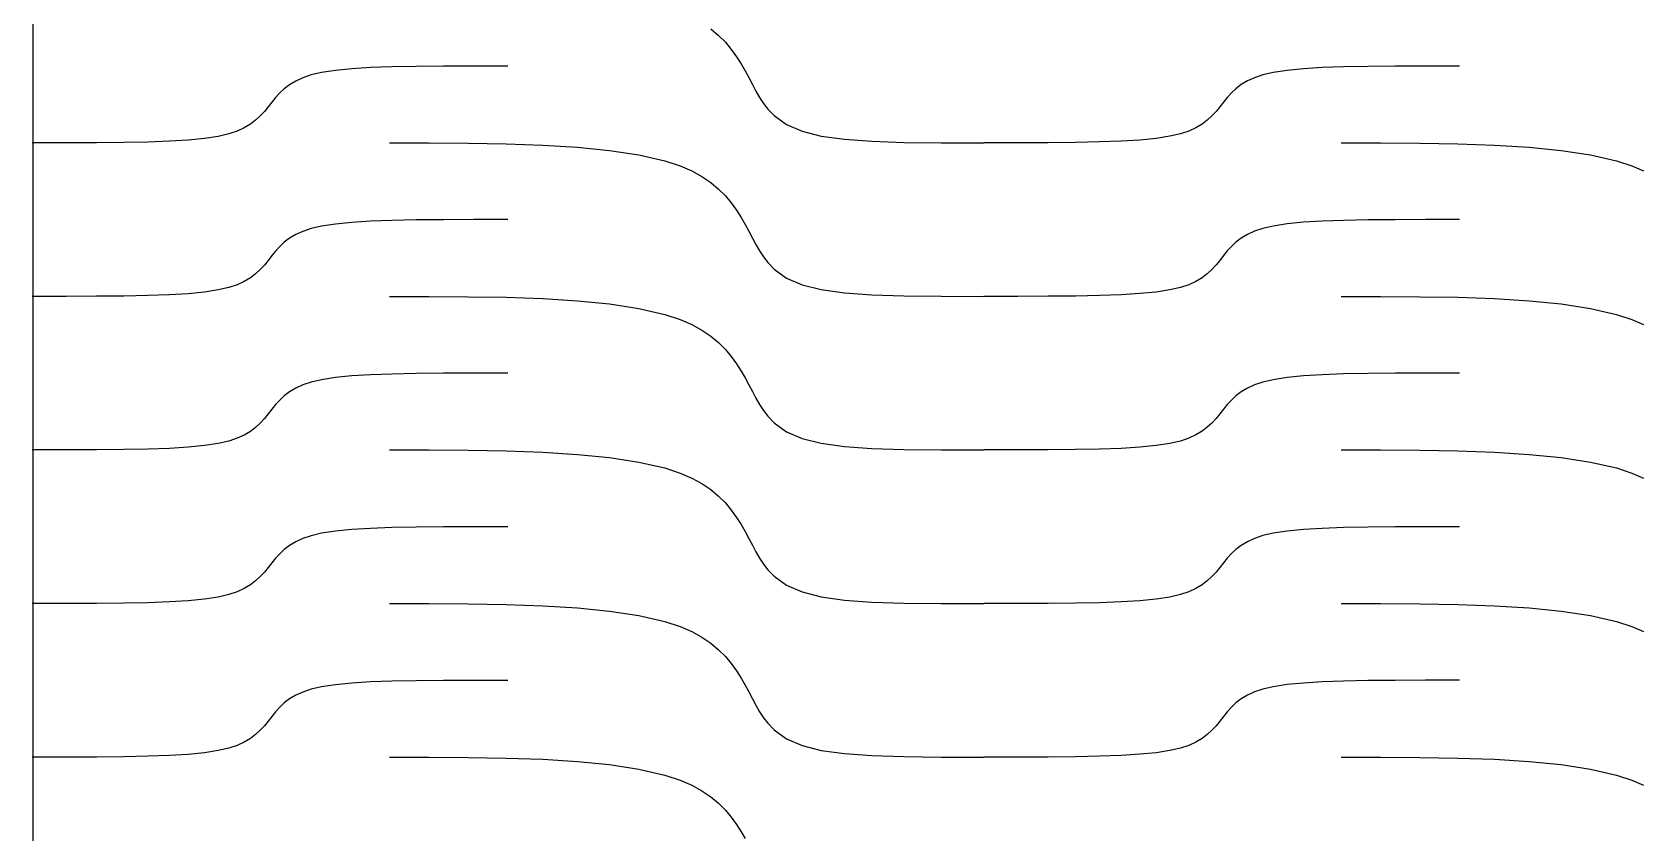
# Model space of a CAD drawing. Extents: x -53 to 53, y -74 to 74.
# Drawn here: x -52.53 to -17.01, y -54.55 to -36.89 of the extents above; entities that cross this region are included whole.
import ezdxf

# ---------------------------------------------------------------- set-up
doc = ezdxf.new("R2010")
doc.units = 0
doc.layers.get('0').update_dxf_attribs({"linetype": 'CONTINUOUS'})

msp = doc.modelspace()

# ---------------------------------------------------------------- linework, layer by layer
for p, q in [((-52.525, 28.423), (-52.504, -73.789)), ((-37.552, -36.815), (-37.38, -36.958)), ((-37.38, -36.958), (-37.23, -37.109)), ((-37.23, -37.109), (-37.098, -37.265)), ((-37.098, -37.265), (-36.982, -37.427)), ((-44.052, -37.641), (-44.587, -37.651)), ((-43.45, -37.635), (-44.052, -37.641)), ((-42.778, -37.633), (-43.45, -37.635)), ((-42.031, -37.633), (-42.778, -37.633)), ((-36.982, -37.427), (-36.883, -37.585)), ((-36.883, -37.585), (-36.795, -37.737)), ((-23.052, -37.64), (-23.587, -37.65)), ((-22.45, -37.635), (-23.052, -37.64)), ((-21.778, -37.633), (-22.45, -37.635)), ((-21.031, -37.632), (-21.778, -37.633)), ((-46.71, -37.963), (-46.845, -38.044)), ((-46.552, -37.891), (-46.71, -37.963)), ((-46.367, -37.829), (-46.552, -37.891)), ((-46.139, -37.777), (-46.367, -37.829)), ((-45.832, -37.729), (-46.139, -37.777)), ((-45.473, -37.694), (-45.832, -37.729)), ((-45.059, -37.668), (-45.473, -37.694)), ((-44.587, -37.651), (-45.059, -37.668)), ((-36.795, -37.737), (-36.713, -37.889)), ((-36.713, -37.889), (-36.633, -38.039)), ((-25.71, -37.962), (-25.845, -38.043)), ((-25.552, -37.89), (-25.71, -37.962)), ((-25.367, -37.829), (-25.552, -37.89)), ((-25.139, -37.776), (-25.367, -37.829)), ((-24.832, -37.729), (-25.139, -37.776)), ((-24.473, -37.693), (-24.832, -37.729)), ((-24.059, -37.667), (-24.473, -37.693)), ((-23.587, -37.65), (-24.059, -37.667)), ((-47.154, -38.326), (-47.238, -38.428)), ((-47.063, -38.227), (-47.154, -38.326)), ((-46.962, -38.132), (-47.063, -38.227)), ((-46.845, -38.044), (-46.962, -38.132)), ((-36.633, -38.039), (-36.554, -38.184)), ((-36.554, -38.184), (-36.473, -38.324)), ((-36.473, -38.324), (-36.386, -38.457)), ((-26.154, -38.325), (-26.238, -38.427)), ((-26.063, -38.226), (-26.154, -38.325)), ((-25.962, -38.132), (-26.063, -38.226)), ((-25.845, -38.043), (-25.962, -38.132)), ((-47.402, -38.634), (-47.493, -38.733)), ((-47.319, -38.532), (-47.402, -38.634)), ((-47.238, -38.428), (-47.319, -38.532)), ((-36.386, -38.457), (-36.292, -38.581)), ((-36.292, -38.581), (-36.156, -38.726)), ((-26.402, -38.634), (-26.493, -38.733)), ((-26.319, -38.531), (-26.402, -38.634)), ((-26.238, -38.427), (-26.319, -38.531)), ((-48.005, -39.069), (-48.189, -39.131)), ((-47.847, -38.997), (-48.005, -39.069)), ((-47.711, -38.916), (-47.847, -38.997)), ((-47.595, -38.828), (-47.711, -38.916)), ((-47.493, -38.733), (-47.595, -38.828)), ((-36.156, -38.726), (-35.882, -38.923)), ((-35.882, -38.923), (-35.537, -39.071)), ((-27.005, -39.068), (-27.189, -39.13)), ((-26.847, -38.996), (-27.005, -39.068)), ((-26.711, -38.915), (-26.847, -38.996)), ((-26.595, -38.827), (-26.711, -38.915)), ((-26.493, -38.733), (-26.595, -38.827)), ((-51.779, -39.327), (-52.525, -39.327)), ((-51.107, -39.325), (-51.779, -39.327)), ((-50.505, -39.319), (-51.107, -39.325)), ((-49.97, -39.309), (-50.505, -39.319)), ((-49.498, -39.292), (-49.97, -39.309)), ((-49.084, -39.266), (-49.498, -39.292)), ((-48.725, -39.231), (-49.084, -39.266)), ((-48.418, -39.184), (-48.725, -39.231)), ((-48.189, -39.131), (-48.418, -39.184)), ((-44.644, -39.326), (-43.771, -39.327)), ((-43.771, -39.327), (-42.908, -39.332)), ((-42.908, -39.332), (-42.067, -39.347)), ((-42.067, -39.347), (-41.259, -39.376)), ((-41.259, -39.376), (-40.494, -39.423)), ((-40.494, -39.423), (-39.783, -39.494)), ((-35.537, -39.071), (-35.113, -39.178)), ((-35.113, -39.178), (-34.603, -39.249)), ((-34.603, -39.249), (-33.997, -39.293)), ((-33.997, -39.293), (-33.288, -39.316)), ((-33.288, -39.316), (-32.467, -39.325)), ((-32.467, -39.325), (-31.525, -39.326)), ((-30.779, -39.326), (-31.525, -39.326)), ((-30.107, -39.324), (-30.779, -39.326)), ((-29.505, -39.319), (-30.107, -39.324)), ((-28.97, -39.308), (-29.505, -39.319)), ((-28.498, -39.291), (-28.97, -39.308)), ((-28.084, -39.266), (-28.498, -39.291)), ((-27.725, -39.23), (-28.084, -39.266)), ((-27.418, -39.183), (-27.725, -39.23)), ((-27.189, -39.13), (-27.418, -39.183)), ((-23.644, -39.326), (-22.771, -39.327)), ((-22.771, -39.327), (-21.908, -39.332)), ((-21.908, -39.332), (-21.067, -39.347)), ((-21.067, -39.347), (-20.259, -39.376)), ((-20.259, -39.376), (-19.494, -39.423)), ((-19.494, -39.423), (-18.783, -39.494)), ((-39.783, -39.494), (-39.137, -39.592)), ((-39.137, -39.592), (-38.566, -39.723)), ((-38.566, -39.723), (-38.225, -39.835)), ((-18.783, -39.494), (-18.137, -39.592)), ((-18.137, -39.592), (-17.566, -39.723)), ((-17.566, -39.723), (-17.225, -39.835)), ((-38.225, -39.835), (-37.971, -39.945)), ((-37.971, -39.945), (-37.748, -40.068)), ((-37.748, -40.068), (-37.552, -40.202)), ((-17.225, -39.835), (-16.971, -39.945)), ((-37.552, -40.202), (-37.38, -40.345)), ((-37.38, -40.345), (-37.23, -40.496)), ((-37.23, -40.496), (-37.098, -40.653)), ((-37.098, -40.653), (-36.982, -40.814)), ((-36.982, -40.814), (-36.883, -40.972)), ((-46.139, -41.164), (-46.367, -41.217)), ((-45.832, -41.117), (-46.139, -41.164)), ((-45.473, -41.081), (-45.832, -41.117)), ((-45.059, -41.056), (-45.473, -41.081)), ((-44.587, -41.039), (-45.059, -41.056)), ((-44.052, -41.028), (-44.587, -41.039)), ((-43.45, -41.023), (-44.052, -41.028)), ((-42.778, -41.021), (-43.45, -41.023)), ((-42.031, -41.021), (-42.778, -41.021)), ((-36.883, -40.972), (-36.795, -41.125)), ((-36.795, -41.125), (-36.713, -41.277)), ((-25.139, -41.163), (-25.367, -41.216)), ((-24.832, -41.116), (-25.139, -41.163)), ((-24.473, -41.08), (-24.832, -41.116)), ((-24.059, -41.055), (-24.473, -41.08)), ((-23.587, -41.038), (-24.059, -41.055)), ((-23.052, -41.027), (-23.587, -41.038)), ((-22.45, -41.022), (-23.052, -41.027)), ((-21.778, -41.02), (-22.45, -41.022)), ((-21.031, -41.02), (-21.778, -41.02)), ((-46.962, -41.52), (-47.063, -41.614)), ((-46.845, -41.431), (-46.962, -41.52)), ((-46.71, -41.351), (-46.845, -41.431)), ((-46.552, -41.279), (-46.71, -41.351)), ((-46.367, -41.217), (-46.552, -41.279)), ((-36.713, -41.277), (-36.633, -41.426)), ((-36.633, -41.426), (-36.554, -41.571)), ((-25.962, -41.519), (-26.063, -41.613)), ((-25.845, -41.431), (-25.962, -41.519)), ((-25.71, -41.35), (-25.845, -41.431)), ((-25.552, -41.278), (-25.71, -41.35)), ((-25.367, -41.216), (-25.552, -41.278)), ((-47.238, -41.815), (-47.319, -41.919)), ((-47.154, -41.713), (-47.238, -41.815)), ((-47.063, -41.614), (-47.154, -41.713)), ((-36.554, -41.571), (-36.473, -41.711)), ((-36.473, -41.711), (-36.386, -41.844)), ((-36.386, -41.844), (-36.292, -41.969)), ((-26.238, -41.815), (-26.319, -41.919)), ((-26.154, -41.712), (-26.238, -41.815)), ((-26.063, -41.613), (-26.154, -41.712)), ((-47.595, -42.215), (-47.711, -42.304)), ((-47.493, -42.121), (-47.595, -42.215)), ((-47.402, -42.022), (-47.493, -42.121)), ((-47.319, -41.919), (-47.402, -42.022)), ((-36.292, -41.969), (-36.156, -42.113)), ((-36.156, -42.113), (-35.882, -42.31)), ((-26.595, -42.215), (-26.711, -42.303)), ((-26.493, -42.12), (-26.595, -42.215)), ((-26.402, -42.021), (-26.493, -42.12)), ((-26.319, -41.919), (-26.402, -42.021)), ((-48.725, -42.618), (-49.084, -42.654)), ((-48.418, -42.571), (-48.725, -42.618)), ((-48.189, -42.518), (-48.418, -42.571)), ((-48.005, -42.457), (-48.189, -42.518)), ((-47.847, -42.385), (-48.005, -42.457)), ((-47.711, -42.304), (-47.847, -42.385)), ((-35.882, -42.31), (-35.537, -42.459)), ((-35.537, -42.459), (-35.113, -42.565)), ((-35.113, -42.565), (-34.603, -42.637)), ((-27.725, -42.618), (-28.084, -42.653)), ((-27.418, -42.57), (-27.725, -42.618)), ((-27.189, -42.518), (-27.418, -42.57)), ((-27.005, -42.456), (-27.189, -42.518)), ((-26.847, -42.384), (-27.005, -42.456)), ((-26.711, -42.303), (-26.847, -42.384)), ((-51.779, -42.714), (-52.525, -42.714)), ((-51.107, -42.712), (-51.779, -42.714)), ((-50.505, -42.707), (-51.107, -42.712)), ((-49.97, -42.696), (-50.505, -42.707)), ((-49.498, -42.679), (-49.97, -42.696)), ((-49.084, -42.654), (-49.498, -42.679)), ((-44.644, -42.713), (-43.771, -42.714)), ((-43.771, -42.714), (-42.908, -42.72)), ((-42.908, -42.72), (-42.067, -42.734)), ((-42.067, -42.734), (-41.259, -42.763)), ((-41.259, -42.763), (-40.494, -42.81)), ((-40.494, -42.81), (-39.783, -42.881)), ((-39.783, -42.881), (-39.137, -42.98)), ((-34.603, -42.637), (-33.997, -42.681)), ((-33.997, -42.681), (-33.288, -42.704)), ((-33.288, -42.704), (-32.467, -42.712)), ((-32.467, -42.712), (-31.525, -42.714)), ((-30.779, -42.713), (-31.525, -42.714)), ((-30.107, -42.711), (-30.779, -42.713)), ((-29.505, -42.706), (-30.107, -42.711)), ((-28.97, -42.696), (-29.505, -42.706)), ((-28.498, -42.679), (-28.97, -42.696)), ((-28.084, -42.653), (-28.498, -42.679)), ((-23.644, -42.713), (-22.771, -42.714)), ((-22.771, -42.714), (-21.908, -42.72)), ((-21.908, -42.72), (-21.067, -42.734)), ((-21.067, -42.734), (-20.259, -42.763)), ((-20.259, -42.763), (-19.494, -42.81)), ((-19.494, -42.81), (-18.783, -42.881)), ((-18.783, -42.881), (-18.137, -42.98)), ((-39.137, -42.98), (-38.566, -43.111)), ((-38.566, -43.111), (-38.225, -43.223)), ((-38.225, -43.223), (-37.971, -43.333)), ((-37.971, -43.333), (-37.748, -43.456)), ((-18.137, -42.98), (-17.566, -43.111)), ((-17.566, -43.111), (-17.225, -43.223)), ((-17.225, -43.223), (-16.971, -43.333)), ((-37.748, -43.456), (-37.552, -43.59)), ((-37.552, -43.59), (-37.38, -43.733)), ((-37.38, -43.733), (-37.23, -43.884)), ((-37.23, -43.884), (-37.098, -44.04)), ((-37.098, -44.04), (-36.982, -44.202)), ((-36.982, -44.202), (-36.883, -44.36)), ((-36.883, -44.36), (-36.795, -44.512)), ((-46.71, -44.738), (-46.845, -44.819)), ((-46.552, -44.666), (-46.71, -44.738)), ((-46.367, -44.604), (-46.552, -44.666)), ((-46.139, -44.552), (-46.367, -44.604)), ((-45.832, -44.504), (-46.139, -44.552)), ((-45.473, -44.469), (-45.832, -44.504)), ((-45.059, -44.443), (-45.473, -44.469)), ((-44.587, -44.426), (-45.059, -44.443)), ((-44.052, -44.416), (-44.587, -44.426)), ((-43.45, -44.41), (-44.052, -44.416)), ((-42.778, -44.408), (-43.45, -44.41)), ((-42.031, -44.408), (-42.778, -44.408)), ((-36.795, -44.512), (-36.713, -44.664)), ((-36.713, -44.664), (-36.633, -44.814)), ((-25.71, -44.737), (-25.845, -44.818)), ((-25.552, -44.665), (-25.71, -44.737)), ((-25.367, -44.603), (-25.552, -44.665)), ((-25.139, -44.551), (-25.367, -44.603)), ((-24.832, -44.503), (-25.139, -44.551)), ((-24.473, -44.468), (-24.832, -44.503)), ((-24.059, -44.442), (-24.473, -44.468)), ((-23.587, -44.425), (-24.059, -44.442)), ((-23.052, -44.415), (-23.587, -44.425)), ((-22.45, -44.41), (-23.052, -44.415)), ((-21.778, -44.408), (-22.45, -44.41)), ((-21.031, -44.407), (-21.778, -44.408)), ((-47.154, -45.101), (-47.238, -45.203)), ((-47.063, -45.002), (-47.154, -45.101)), ((-46.962, -44.907), (-47.063, -45.002)), ((-46.845, -44.819), (-46.962, -44.907)), ((-36.633, -44.814), (-36.554, -44.959)), ((-36.554, -44.959), (-36.473, -45.099)), ((-36.473, -45.099), (-36.386, -45.232)), ((-26.154, -45.1), (-26.238, -45.202)), ((-26.063, -45.001), (-26.154, -45.1)), ((-25.962, -44.906), (-26.063, -45.001)), ((-25.845, -44.818), (-25.962, -44.906)), ((-47.402, -45.409), (-47.493, -45.508)), ((-47.319, -45.307), (-47.402, -45.409)), ((-47.238, -45.203), (-47.319, -45.307)), ((-36.386, -45.232), (-36.292, -45.356)), ((-36.292, -45.356), (-36.156, -45.501)), ((-26.402, -45.408), (-26.493, -45.508)), ((-26.319, -45.306), (-26.402, -45.408)), ((-26.238, -45.202), (-26.319, -45.306)), ((-47.847, -45.772), (-48.005, -45.844)), ((-47.711, -45.691), (-47.847, -45.772)), ((-47.595, -45.603), (-47.711, -45.691)), ((-47.493, -45.508), (-47.595, -45.603)), ((-36.156, -45.501), (-35.882, -45.698)), ((-35.882, -45.698), (-35.537, -45.846)), ((-26.847, -45.771), (-27.005, -45.843)), ((-26.711, -45.69), (-26.847, -45.771)), ((-26.595, -45.602), (-26.711, -45.69)), ((-26.493, -45.508), (-26.595, -45.602)), ((-51.779, -46.102), (-52.525, -46.102)), ((-51.107, -46.1), (-51.779, -46.102)), ((-50.505, -46.094), (-51.107, -46.1)), ((-49.97, -46.084), (-50.505, -46.094)), ((-49.498, -46.067), (-49.97, -46.084)), ((-49.084, -46.041), (-49.498, -46.067)), ((-48.725, -46.006), (-49.084, -46.041)), ((-48.418, -45.958), (-48.725, -46.006)), ((-48.189, -45.906), (-48.418, -45.958)), ((-48.005, -45.844), (-48.189, -45.906)), ((-44.644, -46.101), (-43.771, -46.102)), ((-43.771, -46.102), (-42.908, -46.107)), ((-42.908, -46.107), (-42.067, -46.122)), ((-42.067, -46.122), (-41.259, -46.15)), ((-41.259, -46.15), (-40.494, -46.198)), ((-35.537, -45.846), (-35.113, -45.953)), ((-35.113, -45.953), (-34.603, -46.024)), ((-34.603, -46.024), (-33.997, -46.068)), ((-33.997, -46.068), (-33.288, -46.091)), ((-33.288, -46.091), (-32.467, -46.1)), ((-32.467, -46.1), (-31.525, -46.101)), ((-30.779, -46.101), (-31.525, -46.101)), ((-30.107, -46.099), (-30.779, -46.101)), ((-29.505, -46.094), (-30.107, -46.099)), ((-28.97, -46.083), (-29.505, -46.094)), ((-28.498, -46.066), (-28.97, -46.083)), ((-28.084, -46.041), (-28.498, -46.066)), ((-27.725, -46.005), (-28.084, -46.041)), ((-27.418, -45.958), (-27.725, -46.005)), ((-27.189, -45.905), (-27.418, -45.958)), ((-27.005, -45.843), (-27.189, -45.905)), ((-23.644, -46.101), (-22.771, -46.102)), ((-22.771, -46.102), (-21.908, -46.107)), ((-21.908, -46.107), (-21.067, -46.122)), ((-21.067, -46.122), (-20.259, -46.15)), ((-20.259, -46.15), (-19.494, -46.198)), ((-40.494, -46.198), (-39.783, -46.268)), ((-39.783, -46.268), (-39.137, -46.367)), ((-39.137, -46.367), (-38.566, -46.498)), ((-38.566, -46.498), (-38.225, -46.61)), ((-19.494, -46.198), (-18.783, -46.268)), ((-18.783, -46.268), (-18.137, -46.367)), ((-18.137, -46.367), (-17.566, -46.498)), ((-17.566, -46.498), (-17.225, -46.61)), ((-38.225, -46.61), (-37.971, -46.72)), ((-37.971, -46.72), (-37.748, -46.843)), ((-37.748, -46.843), (-37.552, -46.977)), ((-17.225, -46.61), (-16.971, -46.72)), ((-37.552, -46.977), (-37.38, -47.12)), ((-37.38, -47.12), (-37.23, -47.271)), ((-37.23, -47.271), (-37.098, -47.428)), ((-37.098, -47.428), (-36.982, -47.589)), ((-36.982, -47.589), (-36.883, -47.747)), ((-46.139, -47.939), (-46.367, -47.992)), ((-45.832, -47.892), (-46.139, -47.939)), ((-45.473, -47.856), (-45.832, -47.892)), ((-45.059, -47.831), (-45.473, -47.856)), ((-44.587, -47.813), (-45.059, -47.831)), ((-44.052, -47.803), (-44.587, -47.813)), ((-43.45, -47.798), (-44.052, -47.803)), ((-42.778, -47.796), (-43.45, -47.798)), ((-42.031, -47.796), (-42.778, -47.796)), ((-36.883, -47.747), (-36.795, -47.9)), ((-36.795, -47.9), (-36.713, -48.052)), ((-25.139, -47.938), (-25.367, -47.991)), ((-24.832, -47.891), (-25.139, -47.938)), ((-24.473, -47.855), (-24.832, -47.891)), ((-24.059, -47.83), (-24.473, -47.855)), ((-23.587, -47.813), (-24.059, -47.83)), ((-23.052, -47.802), (-23.587, -47.813)), ((-22.45, -47.797), (-23.052, -47.802)), ((-21.778, -47.795), (-22.45, -47.797)), ((-21.031, -47.795), (-21.778, -47.795)), ((-46.962, -48.295), (-47.063, -48.389)), ((-46.845, -48.206), (-46.962, -48.295)), ((-46.71, -48.125), (-46.845, -48.206)), ((-46.552, -48.053), (-46.71, -48.125)), ((-46.367, -47.992), (-46.552, -48.053)), ((-36.713, -48.052), (-36.633, -48.201)), ((-36.633, -48.201), (-36.554, -48.346)), ((-25.962, -48.294), (-26.063, -48.388)), ((-25.845, -48.206), (-25.962, -48.294)), ((-25.71, -48.125), (-25.845, -48.206)), ((-25.552, -48.053), (-25.71, -48.125)), ((-25.367, -47.991), (-25.552, -48.053)), ((-47.238, -48.59), (-47.319, -48.694)), ((-47.154, -48.488), (-47.238, -48.59)), ((-47.063, -48.389), (-47.154, -48.488)), ((-36.554, -48.346), (-36.473, -48.486)), ((-36.473, -48.486), (-36.386, -48.619)), ((-36.386, -48.619), (-36.292, -48.744)), ((-26.238, -48.59), (-26.319, -48.694)), ((-26.154, -48.487), (-26.238, -48.59)), ((-26.063, -48.388), (-26.154, -48.487)), ((-47.595, -48.99), (-47.711, -49.079)), ((-47.493, -48.896), (-47.595, -48.99)), ((-47.402, -48.797), (-47.493, -48.896)), ((-47.319, -48.694), (-47.402, -48.797)), ((-36.292, -48.744), (-36.156, -48.888)), ((-36.156, -48.888), (-35.882, -49.085)), ((-26.595, -48.989), (-26.711, -49.078)), ((-26.493, -48.895), (-26.595, -48.989)), ((-26.402, -48.796), (-26.493, -48.895)), ((-26.319, -48.694), (-26.402, -48.796)), ((-48.418, -49.346), (-48.725, -49.393)), ((-48.189, -49.293), (-48.418, -49.346)), ((-48.005, -49.231), (-48.189, -49.293)), ((-47.847, -49.159), (-48.005, -49.231)), ((-47.711, -49.079), (-47.847, -49.159)), ((-35.882, -49.085), (-35.537, -49.233)), ((-35.537, -49.233), (-35.113, -49.34)), ((-35.113, -49.34), (-34.603, -49.412)), ((-27.418, -49.345), (-27.725, -49.392)), ((-27.189, -49.292), (-27.418, -49.345)), ((-27.005, -49.231), (-27.189, -49.292)), ((-26.847, -49.159), (-27.005, -49.231)), ((-26.711, -49.078), (-26.847, -49.159)), ((-51.779, -49.489), (-52.525, -49.489)), ((-51.107, -49.487), (-51.779, -49.489)), ((-50.505, -49.482), (-51.107, -49.487)), ((-49.97, -49.471), (-50.505, -49.482)), ((-49.498, -49.454), (-49.97, -49.471)), ((-49.084, -49.429), (-49.498, -49.454)), ((-48.725, -49.393), (-49.084, -49.429)), ((-44.644, -49.488), (-43.771, -49.489)), ((-43.771, -49.489), (-42.908, -49.494)), ((-42.908, -49.494), (-42.067, -49.509)), ((-42.067, -49.509), (-41.259, -49.538)), ((-41.259, -49.538), (-40.494, -49.585)), ((-40.494, -49.585), (-39.783, -49.656)), ((-39.783, -49.656), (-39.137, -49.754)), ((-34.603, -49.412), (-33.997, -49.456)), ((-33.997, -49.456), (-33.288, -49.479)), ((-33.288, -49.479), (-32.467, -49.487)), ((-32.467, -49.487), (-31.525, -49.489)), ((-30.779, -49.488), (-31.525, -49.489)), ((-30.107, -49.486), (-30.779, -49.488)), ((-29.505, -49.481), (-30.107, -49.486)), ((-28.97, -49.471), (-29.505, -49.481)), ((-28.498, -49.454), (-28.97, -49.471)), ((-28.084, -49.428), (-28.498, -49.454)), ((-27.725, -49.392), (-28.084, -49.428)), ((-23.644, -49.488), (-22.771, -49.489)), ((-22.771, -49.489), (-21.908, -49.494)), ((-21.908, -49.494), (-21.067, -49.509)), ((-21.067, -49.509), (-20.259, -49.538)), ((-20.259, -49.538), (-19.494, -49.585)), ((-19.494, -49.585), (-18.783, -49.656)), ((-18.783, -49.656), (-18.137, -49.754)), ((-39.137, -49.754), (-38.566, -49.886)), ((-38.566, -49.886), (-38.225, -49.997)), ((-38.225, -49.997), (-37.971, -50.108)), ((-18.137, -49.754), (-17.566, -49.886)), ((-17.566, -49.886), (-17.225, -49.997)), ((-17.225, -49.997), (-16.971, -50.108)), ((-37.971, -50.108), (-37.748, -50.231)), ((-37.748, -50.231), (-37.552, -50.364)), ((-37.552, -50.364), (-37.38, -50.508)), ((-37.38, -50.508), (-37.23, -50.658)), ((-37.23, -50.658), (-37.098, -50.815)), ((-37.098, -50.815), (-36.982, -50.976)), ((-36.982, -50.976), (-36.883, -51.134)), ((-36.883, -51.134), (-36.795, -51.287)), ((-46.552, -51.441), (-46.71, -51.513)), ((-46.367, -51.379), (-46.552, -51.441)), ((-46.139, -51.327), (-46.367, -51.379)), ((-45.832, -51.279), (-46.139, -51.327)), ((-45.473, -51.244), (-45.832, -51.279)), ((-45.059, -51.218), (-45.473, -51.244)), ((-44.587, -51.201), (-45.059, -51.218)), ((-44.052, -51.191), (-44.587, -51.201)), ((-43.45, -51.185), (-44.052, -51.191)), ((-42.778, -51.183), (-43.45, -51.185)), ((-42.031, -51.183), (-42.778, -51.183)), ((-36.795, -51.287), (-36.713, -51.439)), ((-36.713, -51.439), (-36.633, -51.588)), ((-25.552, -51.44), (-25.71, -51.512)), ((-25.367, -51.378), (-25.552, -51.44)), ((-25.139, -51.326), (-25.367, -51.378)), ((-24.832, -51.278), (-25.139, -51.326)), ((-24.473, -51.243), (-24.832, -51.278)), ((-24.059, -51.217), (-24.473, -51.243)), ((-23.587, -51.2), (-24.059, -51.217)), ((-23.052, -51.19), (-23.587, -51.2)), ((-22.45, -51.184), (-23.052, -51.19)), ((-21.778, -51.182), (-22.45, -51.184)), ((-21.031, -51.182), (-21.778, -51.182)), ((-47.063, -51.776), (-47.154, -51.876)), ((-46.962, -51.682), (-47.063, -51.776)), ((-46.845, -51.594), (-46.962, -51.682)), ((-46.71, -51.513), (-46.845, -51.594)), ((-36.633, -51.588), (-36.554, -51.734)), ((-36.554, -51.734), (-36.473, -51.874)), ((-26.063, -51.776), (-26.154, -51.875)), ((-25.962, -51.681), (-26.063, -51.776)), ((-25.845, -51.593), (-25.962, -51.681)), ((-25.71, -51.512), (-25.845, -51.593)), ((-47.402, -52.184), (-47.493, -52.283)), ((-47.319, -52.082), (-47.402, -52.184)), ((-47.238, -51.978), (-47.319, -52.082)), ((-47.154, -51.876), (-47.238, -51.978)), ((-36.473, -51.874), (-36.386, -52.007)), ((-36.386, -52.007), (-36.292, -52.131)), ((-36.292, -52.131), (-36.156, -52.276)), ((-26.402, -52.183), (-26.493, -52.282)), ((-26.319, -52.081), (-26.402, -52.183)), ((-26.238, -51.977), (-26.319, -52.081)), ((-26.154, -51.875), (-26.238, -51.977)), ((-47.847, -52.547), (-48.005, -52.619)), ((-47.711, -52.466), (-47.847, -52.547)), ((-47.595, -52.378), (-47.711, -52.466)), ((-47.493, -52.283), (-47.595, -52.378)), ((-36.156, -52.276), (-35.882, -52.473)), ((-35.882, -52.473), (-35.537, -52.621)), ((-26.847, -52.546), (-27.005, -52.618)), ((-26.711, -52.465), (-26.847, -52.546)), ((-26.595, -52.377), (-26.711, -52.465)), ((-26.493, -52.282), (-26.595, -52.377)), ((-51.779, -52.876), (-52.525, -52.877)), ((-51.107, -52.875), (-51.779, -52.876)), ((-50.505, -52.869), (-51.107, -52.875)), ((-49.97, -52.859), (-50.505, -52.869)), ((-49.498, -52.842), (-49.97, -52.859)), ((-49.084, -52.816), (-49.498, -52.842)), ((-48.725, -52.781), (-49.084, -52.816)), ((-48.418, -52.733), (-48.725, -52.781)), ((-48.189, -52.681), (-48.418, -52.733)), ((-48.005, -52.619), (-48.189, -52.681)), ((-44.644, -52.876), (-43.771, -52.876)), ((-43.771, -52.876), (-42.908, -52.882)), ((-42.908, -52.882), (-42.067, -52.897)), ((-42.067, -52.897), (-41.259, -52.925)), ((-35.537, -52.621), (-35.113, -52.728)), ((-35.113, -52.728), (-34.603, -52.799)), ((-34.603, -52.799), (-33.997, -52.843)), ((-33.997, -52.843), (-33.288, -52.866)), ((-33.288, -52.866), (-32.467, -52.875)), ((-32.467, -52.875), (-31.525, -52.876)), ((-30.779, -52.876), (-31.525, -52.876)), ((-30.107, -52.874), (-30.779, -52.876)), ((-29.505, -52.868), (-30.107, -52.874)), ((-28.97, -52.858), (-29.505, -52.868)), ((-28.498, -52.841), (-28.97, -52.858)), ((-28.084, -52.815), (-28.498, -52.841)), ((-27.725, -52.78), (-28.084, -52.815)), ((-27.418, -52.733), (-27.725, -52.78)), ((-27.189, -52.68), (-27.418, -52.733)), ((-27.005, -52.618), (-27.189, -52.68)), ((-23.644, -52.876), (-22.771, -52.876)), ((-22.771, -52.876), (-21.908, -52.882)), ((-21.908, -52.882), (-21.067, -52.897)), ((-21.067, -52.897), (-20.259, -52.925)), ((-41.259, -52.925), (-40.494, -52.973)), ((-40.494, -52.973), (-39.783, -53.043)), ((-39.783, -53.043), (-39.137, -53.142)), ((-39.137, -53.142), (-38.566, -53.273)), ((-38.566, -53.273), (-38.225, -53.385)), ((-20.259, -52.925), (-19.494, -52.973)), ((-19.494, -52.973), (-18.783, -53.043)), ((-18.783, -53.043), (-18.137, -53.142)), ((-18.137, -53.142), (-17.566, -53.273)), ((-17.566, -53.273), (-17.225, -53.385)), ((-38.225, -53.385), (-37.971, -53.495)), ((-37.971, -53.495), (-37.748, -53.618)), ((-37.748, -53.618), (-37.552, -53.752)), ((-17.225, -53.385), (-16.971, -53.495)), ((-37.552, -53.752), (-37.38, -53.895)), ((-37.38, -53.895), (-37.23, -54.046)), ((-37.23, -54.046), (-37.098, -54.203)), ((-37.098, -54.203), (-36.982, -54.364)), ((-36.982, -54.364), (-36.883, -54.522)), ((-36.883, -54.522), (-36.795, -54.675))]:
    msp.add_line(p, q)

doc.saveas('drawing.dxf')
